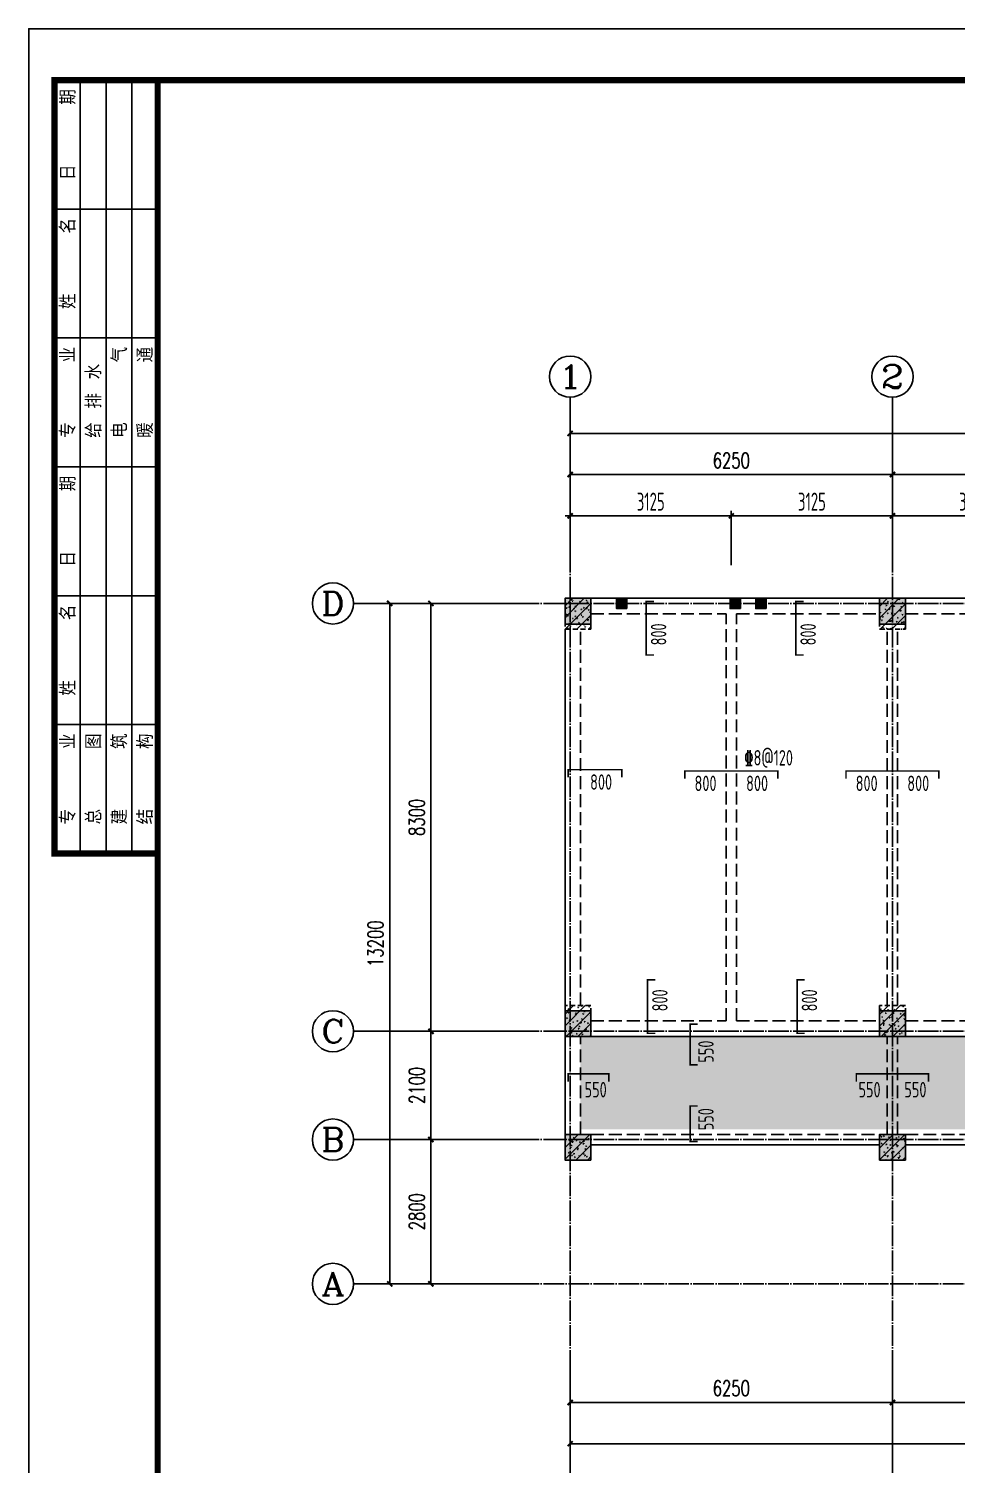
# Model space of a CAD drawing. Extents: x -441005 to 725361, y -182459 to 319313.
# Drawn here: x 139600 to 157588, y 68200 to 96050 of the extents above; entities that cross this region are included whole.
import ezdxf
from ezdxf.enums import TextEntityAlignment as Align

# ---------------------------------------------------------------- set-up
doc = ezdxf.new("R2010")
doc.units = 0
doc.header["$LTSCALE"] = 100
for name, pattern in [('DASHED', [0.75, 0.5, -0.25]), ('DASHEDX2', [1.5, 1, -0.5]), ('DOTE', [2.42, 2, -0.2, 0.02, -0.2]), ('HIDDEN', [7, 5, -2])]:
    doc.linetypes.add(name, pattern=pattern)
doc.layers.get('0').update_dxf_attribs({"linetype": 'CONTINUOUS'})
doc.layers.get('Defpoints').update_dxf_attribs({"linetype": 'CONTINUOUS'})
for name, color, linetype in [('AXIS', 3, 'CONTINUOUS'), ('AXIS_TEXT', 7, 'CONTINUOUS'), ('BEAM', 4, 'DASHED'), ('BEAM_CON', 4, 'CONTINUOUS'), ('B板筋标注', 7, 'CONTINUOUS'), ('B板细部尺寸标注', 9, 'CONTINUOUS'), ('COLU', 7, 'CONTINUOUS'), ('DOTE', 8, 'DOTE'), ('FSK_FREIN', 2, 'CONTINUOUS'), ('FSK_FTEXT', 4, 'CONTINUOUS'), ('GZ', 2, 'CONTINUOUS'), ('图框', 7, 'CONTINUOUS')]:
    doc.layers.add(name, color=color, linetype=linetype)
doc.styles.add('_TCH_AXIS', font='COMPLEX', dxfattribs={"bigfont": 'GBCBIG'})
doc.styles.add('_TCH_DIM_T3', font='simplex_.ttf', dxfattribs={"width": 0.705882, "bigfont": 'GBCBIG'})
doc.styles.add('BW_Rein', font='Tssdeng.shx', dxfattribs={"width": 0.7, "bigfont": 'hztxt.shx'})
doc.styles.add('COMPLEX', font='COMPLEX')
doc.styles.add('HZTXT', font='TXT', dxfattribs={"bigfont": 'HZTXT'})
doc.styles.add('TSSD_Dimension', font='tssdeng.shx', dxfattribs={"width": 0.62, "bigfont": '1.shx'})
doc.dimstyles.new('_TCH_ARCH&&100', dxfattribs={"dimtxt": 297.5, "dimasz": 100, "dimexe": 250, "dimexo": 300, "dimgap": 126.25, "dimtad": 1, "dimdec": 0, "dimzin": 0, "dimdsep": 46, "dimtxsty": '_TCH_DIM_T3', "dimblk": 'ARCHTICK', "dimcen": 0.09, "dimclrt": 7, "dimazin": 2, "dimtfac": 1, "dimtdec": 0, "dimtix": 1, "dimtmove": 2, "dimatfit": 3, "dimfxl": 0, "dimtolj": 1, "dimtzin": 0, "dimarcsym": 0})
doc.dimstyles.new('TSSD_100_100', dxfattribs={"dimtxt": 350, "dimasz": 100, "dimexe": 100, "dimexo": 250, "dimgap": 100, "dimtad": 1, "dimdec": 0, "dimzin": 0, "dimdsep": 46, "dimtxsty": 'TSSD_Dimension', "dimblk": 'ARCHTICK', "dimblk1": 'ARCHTICK', "dimblk2": 'ARCHTICK', "dimcen": 0, "dimdle": 100, "dimclrt": 7, "dimadec": 0, "dimazin": 0, "dimtfac": 1, "dimtdec": 0, "dimtix": 1, "dimtmove": 2, "dimatfit": 3, "dimfxl": 0, "dimtolj": 1, "dimtzin": 0, "dimarcsym": 0})
pattern_1 = [(50, (150000, 0), (143.45204, -12.55043), [15, -165]), (355, (150000, 0), (-27.75027, 150.43843), [12, -132]), (100.4514, (150011.95, -1.05), (115.70188, 137.8879), [12.74804, -140.22842]), (46.1842, (150000, 40), (213.4482, -33.1038), [22.5, -247.5]), (96.6356, (150017.79, 37.24), (186.93254, 194.82357), [19.12206, -210.3426]), (351.1842, (150000, 40), (186.9324, 194.8237), [18, -198]), (21, (150020, 30), (119.38141, -80.52378), [15, -165]), (326, (150020, 30), (48.66307, 145.03), [12, -132]), (71.4514, (150029.95, 23.29), (168.04453, 64.5061), [12.74804, -140.22842]), (45, (150000, 0), (-113.1371, 113.1371), [])]
pattern_2 = [(50, (150000, -100), (143.45204, -12.55043), [15, -165]), (355, (150000, -100), (-27.75027, 150.43843), [12, -132]), (100.4514, (150011.95, -101.05), (115.70188, 137.8879), [12.74804, -140.22842]), (46.1842, (150000, -60), (213.4482, -33.1038), [22.5, -247.5]), (96.6356, (150017.79, -62.76), (186.93254, 194.8236), [19.12206, -210.3426]), (351.1842, (150000, -60), (186.9324, 194.8237), [18, -198]), (21, (150020, -70), (119.38141, -80.52378), [15, -165]), (326, (150020, -70), (48.66307, 145.03), [12, -132]), (71.4514, (150029.95, -76.71), (168.04453, 64.5061), [12.74804, -140.22842]), (45, (150000, -100), (-113.1371, 113.1371), [])]

# ---------------------------------------------------------------- blocks, each defined once
blk = doc.blocks.new('_AXISO')
blk.add_circle((0, 0), 0.5)
at = {"layer": 'AXIS_TEXT', "style": 'COMPLEX', "width": 1.041667}
blk.add_attdef('A', text='', height=0.56, dxfattribs=at).set_placement((-0.25, -0.28), (0.25, -0.28), align=Align.FIT)
blk = doc.blocks.new('_ArchTick')
at = {"color": 0, "linetype": 'ByBlock', "const_width": 0.4}
blk.add_lwpolyline([(-0.5, -0.5), (0.5, 0.5)], dxfattribs=at)
blk = doc.blocks.new('*D206')
at = {"layer": 'AXIS', "color": 0, "lineweight": -2}
for p, q in [((148800, 74500), (147150, 74500)), ((147400, 71700), (147400, 74500)), ((148800, 71700), (147150, 71700))]:
    blk.add_line(p, q, dxfattribs=at)
at = {"layer": 'Defpoints', "color": 0}
for p in [(147400, 74500), (149100, 74500), (149100, 71700)]:
    blk.add_point(p, dxfattribs=at)
at = {"layer": 'AXIS', "color": 0, "lineweight": -2, "xscale": 100, "yscale": 100, "zscale": 100}
for p, rotation in [((147400, 74500), 90), ((147400, 71700), 270)]:
    blk.add_blockref('_ArchTick', p, dxfattribs=dict(at, rotation=rotation))
at = {"layer": 'AXIS', "color": 7, "insert": (147125, 73100), "char_height": 297.5, "attachment_point": 5, "rotation": 90, "style": '_TCH_DIM_T3'}
blk.add_mtext('\\A1;2800', dxfattribs=at)
blk = doc.blocks.new('*D207')
at = {"layer": 'AXIS', "color": 0, "lineweight": -2}
for p, q in [((148800, 76600), (147150, 76600)), ((147400, 74500), (147400, 76600)), ((148800, 74500), (147150, 74500))]:
    blk.add_line(p, q, dxfattribs=at)
at = {"layer": 'Defpoints', "color": 0}
for p in [(147400, 76600), (149100, 76600), (149100, 74500)]:
    blk.add_point(p, dxfattribs=at)
at = {"layer": 'AXIS', "color": 0, "lineweight": -2, "xscale": 100, "yscale": 100, "zscale": 100}
for p, rotation in [((147400, 76600), 90), ((147400, 74500), 270)]:
    blk.add_blockref('_ArchTick', p, dxfattribs=dict(at, rotation=rotation))
at = {"layer": 'AXIS', "color": 7, "insert": (147125, 75550), "char_height": 297.5, "attachment_point": 5, "rotation": 90, "style": '_TCH_DIM_T3'}
blk.add_mtext('\\A1;2100', dxfattribs=at)
blk = doc.blocks.new('*D208')
at = {"layer": 'AXIS', "color": 0, "lineweight": -2}
for p, q in [((148800, 84900), (147150, 84900)), ((147400, 76600), (147400, 84900)), ((148800, 76600), (147150, 76600))]:
    blk.add_line(p, q, dxfattribs=at)
at = {"layer": 'Defpoints', "color": 0}
for p in [(147400, 84900), (149100, 84900), (149100, 76600)]:
    blk.add_point(p, dxfattribs=at)
at = {"layer": 'AXIS', "color": 0, "lineweight": -2, "xscale": 100, "yscale": 100, "zscale": 100}
for p, rotation in [((147400, 84900), 90), ((147400, 76600), 270)]:
    blk.add_blockref('_ArchTick', p, dxfattribs=dict(at, rotation=rotation))
at = {"layer": 'AXIS', "color": 7, "insert": (147125, 80750), "char_height": 297.5, "attachment_point": 5, "rotation": 90, "style": '_TCH_DIM_T3'}
blk.add_mtext('\\A1;8300', dxfattribs=at)
blk = doc.blocks.new('*D209')
at = {"layer": 'AXIS', "color": 0, "lineweight": -2}
for p, q in [((150100, 86200), (150100, 87650)), ((156350, 86200), (156350, 87650)), ((150100, 87400), (156350, 87400))]:
    blk.add_line(p, q, dxfattribs=at)
at = {"layer": 'Defpoints', "color": 0}
for p in [(156350, 87400), (150100, 85900), (156350, 85900)]:
    blk.add_point(p, dxfattribs=at)
at = {"layer": 'AXIS', "color": 0, "lineweight": -2, "xscale": 100, "yscale": 100, "zscale": 100, "rotation": 180}
blk.add_blockref('_ArchTick', (150100, 87400), dxfattribs=at)
at = {"layer": 'AXIS', "color": 0, "lineweight": -2, "xscale": 100, "yscale": 100, "zscale": 100}
blk.add_blockref('_ArchTick', (156350, 87400), dxfattribs=at)
at = {"layer": 'AXIS', "color": 7, "insert": (153225, 87675), "char_height": 297.5, "attachment_point": 5, "style": '_TCH_DIM_T3'}
blk.add_mtext('\\A1;6250', dxfattribs=at)
blk = doc.blocks.new('*D210')
at = {"layer": 'AXIS', "color": 0, "lineweight": -2}
for p, q in [((156350, 86200), (156350, 87650)), ((162600, 86200), (162600, 87650)), ((156350, 87400), (162600, 87400))]:
    blk.add_line(p, q, dxfattribs=at)
at = {"layer": 'Defpoints', "color": 0}
for p in [(162600, 87400), (156350, 85900), (162600, 85900)]:
    blk.add_point(p, dxfattribs=at)
at = {"layer": 'AXIS', "color": 0, "lineweight": -2, "xscale": 100, "yscale": 100, "zscale": 100, "rotation": 180}
blk.add_blockref('_ArchTick', (156350, 87400), dxfattribs=at)
at = {"layer": 'AXIS', "color": 0, "lineweight": -2, "xscale": 100, "yscale": 100, "zscale": 100}
blk.add_blockref('_ArchTick', (162600, 87400), dxfattribs=at)
at = {"layer": 'AXIS', "color": 7, "insert": (159475, 87675), "char_height": 297.5, "attachment_point": 5, "style": '_TCH_DIM_T3'}
blk.add_mtext('\\A1;6250', dxfattribs=at)
blk = doc.blocks.new('*D216')
at = {"layer": 'AXIS', "color": 0, "lineweight": -2}
for p, q in [((150100, 70100), (150100, 69150)), ((156350, 70100), (156350, 69150)), ((150100, 69400), (156350, 69400))]:
    blk.add_line(p, q, dxfattribs=at)
at = {"layer": 'Defpoints', "color": 0}
for p in [(150100, 70400), (156350, 70400), (156350, 69400)]:
    blk.add_point(p, dxfattribs=at)
at = {"layer": 'AXIS', "color": 0, "lineweight": -2, "xscale": 100, "yscale": 100, "zscale": 100, "rotation": 180}
blk.add_blockref('_ArchTick', (150100, 69400), dxfattribs=at)
at = {"layer": 'AXIS', "color": 0, "lineweight": -2, "xscale": 100, "yscale": 100, "zscale": 100}
blk.add_blockref('_ArchTick', (156350, 69400), dxfattribs=at)
at = {"layer": 'AXIS', "color": 7, "insert": (153225, 69675), "char_height": 297.5, "attachment_point": 5, "style": '_TCH_DIM_T3'}
blk.add_mtext('\\A1;6250', dxfattribs=at)
blk = doc.blocks.new('*D217')
at = {"layer": 'AXIS', "color": 0, "lineweight": -2}
for p, q in [((156350, 70100), (156350, 69150)), ((162600, 70100), (162600, 69150)), ((156350, 69400), (162600, 69400))]:
    blk.add_line(p, q, dxfattribs=at)
at = {"layer": 'Defpoints', "color": 0}
for p in [(156350, 70400), (162600, 70400), (162600, 69400)]:
    blk.add_point(p, dxfattribs=at)
at = {"layer": 'AXIS', "color": 0, "lineweight": -2, "xscale": 100, "yscale": 100, "zscale": 100, "rotation": 180}
blk.add_blockref('_ArchTick', (156350, 69400), dxfattribs=at)
at = {"layer": 'AXIS', "color": 0, "lineweight": -2, "xscale": 100, "yscale": 100, "zscale": 100}
blk.add_blockref('_ArchTick', (162600, 69400), dxfattribs=at)
at = {"layer": 'AXIS', "color": 7, "insert": (159475, 69675), "char_height": 297.5, "attachment_point": 5, "style": '_TCH_DIM_T3'}
blk.add_mtext('\\A1;6250', dxfattribs=at)
blk = doc.blocks.new('*D222')
at = {"layer": 'AXIS', "color": 0, "lineweight": -2}
for p, q in [((148800, 84900), (146350, 84900)), ((146600, 71700), (146600, 84900)), ((148800, 71700), (146350, 71700))]:
    blk.add_line(p, q, dxfattribs=at)
at = {"layer": 'Defpoints', "color": 0}
for p in [(146600, 84900), (149100, 84900), (149100, 71700)]:
    blk.add_point(p, dxfattribs=at)
at = {"layer": 'AXIS', "color": 0, "lineweight": -2, "xscale": 100, "yscale": 100, "zscale": 100}
for p, rotation in [((146600, 84900), 90), ((146600, 71700), 270)]:
    blk.add_blockref('_ArchTick', p, dxfattribs=dict(at, rotation=rotation))
at = {"layer": 'AXIS', "color": 7, "insert": (146325, 78300), "char_height": 297.5, "attachment_point": 5, "rotation": 90, "style": '_TCH_DIM_T3'}
blk.add_mtext('\\A1;13200', dxfattribs=at)
blk = doc.blocks.new('*D223')
at = {"layer": 'AXIS', "color": 0, "lineweight": -2}
for p, q in [((150100, 86200), (150100, 88450)), ((201850, 86200), (201850, 88450)), ((150100, 88200), (201850, 88200))]:
    blk.add_line(p, q, dxfattribs=at)
at = {"layer": 'Defpoints', "color": 0}
for p in [(201850, 88200), (150100, 85900), (201850, 85900)]:
    blk.add_point(p, dxfattribs=at)
at = {"layer": 'AXIS', "color": 0, "lineweight": -2, "xscale": 100, "yscale": 100, "zscale": 100, "rotation": 180}
blk.add_blockref('_ArchTick', (150100, 88200), dxfattribs=at)
at = {"layer": 'AXIS', "color": 0, "lineweight": -2, "xscale": 100, "yscale": 100, "zscale": 100}
blk.add_blockref('_ArchTick', (201850, 88200), dxfattribs=at)
at = {"layer": 'AXIS', "color": 7, "insert": (175975, 88475), "char_height": 297.5, "attachment_point": 5, "style": '_TCH_DIM_T3'}
blk.add_mtext('\\A1;51750', dxfattribs=at)
blk = doc.blocks.new('*D228')
at = {"layer": 'AXIS', "color": 0, "lineweight": -2}
for p, q in [((150100, 70100), (150100, 68350)), ((201850, 70100), (201850, 68350)), ((150100, 68600), (201850, 68600))]:
    blk.add_line(p, q, dxfattribs=at)
at = {"layer": 'Defpoints', "color": 0}
for p in [(150100, 70400), (201850, 70400), (201850, 68600)]:
    blk.add_point(p, dxfattribs=at)
at = {"layer": 'AXIS', "color": 0, "lineweight": -2, "xscale": 100, "yscale": 100, "zscale": 100, "rotation": 180}
blk.add_blockref('_ArchTick', (150100, 68600), dxfattribs=at)
at = {"layer": 'AXIS', "color": 0, "lineweight": -2, "xscale": 100, "yscale": 100, "zscale": 100}
blk.add_blockref('_ArchTick', (201850, 68600), dxfattribs=at)
at = {"layer": 'AXIS', "color": 7, "insert": (175975, 68875), "char_height": 297.5, "attachment_point": 5, "style": '_TCH_DIM_T3'}
blk.add_mtext('\\A1;51750', dxfattribs=at)
blk = doc.blocks.new('*D247')
at = {"layer": 'B板细部尺寸标注', "color": 0, "lineweight": -2}
for p, q in [((156350, 85645), (156350, 86700)), ((159475, 85645), (159475, 86700)), ((156250, 86600), (159575, 86600))]:
    blk.add_line(p, q, dxfattribs=at)
at = {"layer": 'Defpoints', "color": 0}
for p in [(159475, 86600), (156350, 85395), (159475, 85395)]:
    blk.add_point(p, dxfattribs=at)
at = {"layer": 'B板细部尺寸标注', "color": 0, "lineweight": -2, "xscale": 100, "yscale": 100, "zscale": 100, "rotation": 180}
blk.add_blockref('_ArchTick', (156350, 86600), dxfattribs=at)
at = {"layer": 'B板细部尺寸标注', "color": 0, "lineweight": -2, "xscale": 100, "yscale": 100, "zscale": 100}
blk.add_blockref('_ArchTick', (159475, 86600), dxfattribs=at)
at = {"layer": 'B板细部尺寸标注', "color": 7, "insert": (157912, 86875), "char_height": 350, "attachment_point": 5, "style": 'TSSD_Dimension'}
blk.add_mtext('\\A1;3125', dxfattribs=at)
blk = doc.blocks.new('*D248')
at = {"layer": 'B板细部尺寸标注', "color": 0, "lineweight": -2}
for p, q in [((153225, 85645), (153225, 86700)), ((156350, 85645), (156350, 86700)), ((153125, 86600), (156450, 86600))]:
    blk.add_line(p, q, dxfattribs=at)
at = {"layer": 'Defpoints', "color": 0}
for p in [(156350, 86600), (153225, 85395), (156350, 85395)]:
    blk.add_point(p, dxfattribs=at)
at = {"layer": 'B板细部尺寸标注', "color": 0, "lineweight": -2, "xscale": 100, "yscale": 100, "zscale": 100, "rotation": 180}
blk.add_blockref('_ArchTick', (153225, 86600), dxfattribs=at)
at = {"layer": 'B板细部尺寸标注', "color": 0, "lineweight": -2, "xscale": 100, "yscale": 100, "zscale": 100}
blk.add_blockref('_ArchTick', (156350, 86600), dxfattribs=at)
at = {"layer": 'B板细部尺寸标注', "color": 7, "insert": (154788, 86875), "char_height": 350, "attachment_point": 5, "style": 'TSSD_Dimension'}
blk.add_mtext('\\A1;3125', dxfattribs=at)
blk = doc.blocks.new('*D249')
at = {"layer": 'B板细部尺寸标注', "color": 0, "lineweight": -2}
for p, q in [((150100, 85645), (150100, 86700)), ((153225, 85645), (153225, 86700)), ((150000, 86600), (153325, 86600))]:
    blk.add_line(p, q, dxfattribs=at)
at = {"layer": 'Defpoints', "color": 0}
for p in [(153225, 86600), (150100, 85395), (153225, 85395)]:
    blk.add_point(p, dxfattribs=at)
at = {"layer": 'B板细部尺寸标注', "color": 0, "lineweight": -2, "xscale": 100, "yscale": 100, "zscale": 100, "rotation": 180}
blk.add_blockref('_ArchTick', (150100, 86600), dxfattribs=at)
at = {"layer": 'B板细部尺寸标注', "color": 0, "lineweight": -2, "xscale": 100, "yscale": 100, "zscale": 100}
blk.add_blockref('_ArchTick', (153225, 86600), dxfattribs=at)
at = {"layer": 'B板细部尺寸标注', "color": 7, "insert": (151662, 86875), "char_height": 350, "attachment_point": 5, "style": 'TSSD_Dimension'}
blk.add_mtext('\\A1;3125', dxfattribs=at)
blk = doc.blocks.new('A$C60D8058F')
at = {"layer": 'COLU'}
for points in [[(500, -500), (500, 0), (0, 0), (0, -500)], [(6600, -500), (6600, 0), (6100, 0), (6100, -500)], [(500, -8500), (500, -8000), (0, -8000), (0, -8500)], [(6600, -8500), (6600, -8000), (6100, -8000), (6100, -8500)], [(500, -10900), (500, -10400), (0, -10400), (0, -10900)], [(6600, -10900), (6600, -10400), (6100, -10400), (6100, -10900)]]:
    blk.add_hatch(color=251, dxfattribs=at).paths.add_polyline_path(points)
for points in [[(500, -500), (500, 0), (0, 0), (0, -500)], [(6600, -500), (6600, 0), (6100, 0), (6100, -500)], [(500, -8500), (500, -8000), (0, -8000), (0, -8500)], [(6600, -8500), (6600, -8000), (6100, -8000), (6100, -8500)], [(500, -10900), (500, -10400), (0, -10400), (0, -10900)], [(6600, -10900), (6600, -10400), (6100, -10400), (6100, -10900)]]:
    blk.add_lwpolyline(points, close=True, dxfattribs=at)
blk = doc.blocks.new('A2+1_2')
at = {"layer": '图框'}
for p, q in [((1000, 26000), (1000, 41000)), ((1500, 26000), (1500, 41000)), ((2000, 26000), (2000, 41000)), ((2500, 38500), (500, 38500)), ((2500, 36000), (500, 36000)), ((2500, 33500), (500, 33500)), ((2500, 31000), (500, 31000)), ((2500, 28500), (500, 28500))]:
    blk.add_line(p, q, dxfattribs=at)
blk.add_lwpolyline([(0, 0), (89100, 0), (89100, 42000), (0, 42000)], close=True, dxfattribs=at)
at = {"layer": '图框', "const_width": 120}
blk.add_lwpolyline([(2500, 41000), (500, 41000), (500, 26000), (2500, 26000)], dxfattribs=at)
blk.add_lwpolyline([(2500, 1000), (88100, 1000), (88100, 41000), (2500, 41000)], close=True, dxfattribs=at)
at = {"layer": '图框', "style": 'HZTXT'}
for s, p in [('日    期', (911, 39064)), ('姓    名', (911, 36564)), ('专    业', (911, 34064)), ('电    气', (1911, 34064)), ('暖    通', (2411, 34064)), ('给 排 水', (1411, 34064)), ('日    期', (911, 31564)), ('姓    名', (911, 29064)), ('专    业', (911, 26564)), ('总    图', (1411, 26564)), ('建    筑', (1911, 26564)), ('结    构', (2411, 26564))]:
    blk.add_text(s, height=300, rotation=90, dxfattribs=at).set_placement(p)
blk = doc.blocks.new('GZ')
at = {"layer": 'GZ'}
blk.add_hatch(color=252, dxfattribs=at).paths.add_polyline_path([(200, 0), (0, 0), (0, 200), (200, 200)])
at = {"layer": 'GZ', "color": 2}
blk.add_lwpolyline([(200, 0), (0, 0), (0, 200), (200, 200)], close=True, dxfattribs=at)
blk = doc.blocks.new('A$C7B5C40C7')
at = {"layer": 'GZ'}
for p in [(3200, -200), (3700, -200), (1000, -200)]:
    blk.add_blockref('GZ', p, dxfattribs=at)

msp = doc.modelspace()

# ---------------------------------------------------------------- hatches: boundary and pattern name
at = {"layer": 'B板筋标注'}
h = msp.add_hatch(dxfattribs=at)
h.set_pattern_fill('CROSS', color=6, scale=50, style=0)
h.set_pattern_definition([(0, (150000, 188000), (317.5, 317.5), [158.75, -476.25]), (90, (150079.38, 187920.62), (-317.5, 317.5), [158.75, -476.25])])
h.paths.add_polyline_path([(150300, 74700), (190650, 74700), (190650, 74500), (201750, 74500), (201750, 76500), (197750, 76500), (197750, 76800), (190950, 76800), (190950, 76500), (150300, 76500)])
at = {"layer": 'COLU'}
h = msp.add_hatch(dxfattribs=at)
h.set_pattern_fill('ARMOREDW', color=251, scale=20, style=0)
h.set_pattern_definition(pattern_1)
h.paths.add_polyline_path([(150500, 84400), (150500, 85000), (150000, 85000), (150000, 84400)])
h = msp.add_hatch(dxfattribs=at)
h.set_pattern_fill('ARMOREDW', color=251, scale=20, style=0)
h.set_pattern_definition(pattern_1)
h.paths.add_polyline_path([(156600, 84400), (156600, 85000), (156100, 85000), (156100, 84400)])
h = msp.add_hatch(dxfattribs=at)
h.set_pattern_fill('ARMOREDW', color=251, scale=20, style=0)
h.set_pattern_definition(pattern_1)
h.paths.add_polyline_path([(150500, 76500), (150500, 77100), (150000, 77100), (150000, 76500)])
h = msp.add_hatch(dxfattribs=at)
h.set_pattern_fill('ARMOREDW', color=251, scale=20, style=0)
h.set_pattern_definition(pattern_1)
h.paths.add_polyline_path([(156600, 76500), (156600, 77100), (156100, 77100), (156100, 76500)])
h = msp.add_hatch(dxfattribs=at)
h.set_pattern_fill('ARMOREDW', color=251, scale=20, style=0)
h.set_pattern_definition(pattern_2)
h.paths.add_polyline_path([(150500, 74100), (150500, 74600), (150000, 74600), (150000, 74100)])
h = msp.add_hatch(dxfattribs=at)
h.set_pattern_fill('ARMOREDW', color=251, scale=20, style=0)
h.set_pattern_definition(pattern_2)
h.paths.add_polyline_path([(156600, 74100), (156600, 74600), (156100, 74600), (156100, 74100)])

# ---------------------------------------------------------------- linework, layer by layer
at = {"layer": 'AXIS'}
for p, q in [((150100, 85900), (150100, 88900)), ((156350, 85900), (156350, 88900)), ((149100, 84900), (145900, 84900)), ((149100, 76600), (145900, 76600)), ((149100, 74500), (145900, 74500)), ((149100, 71700), (145900, 71700)), ((150100, 70400), (150100, 67900)), ((156350, 70400), (156350, 67900))]:
    msp.add_line(p, q, dxfattribs=at)
at = {"layer": 'BEAM', "linetype": 'HIDDEN', "ltscale": 0.5}
for p, q in [((150500, 84700), (153125, 84700)), ((153125, 76800), (153125, 84700)), ((153325, 84700), (156100, 84700)), ((153325, 76800), (153325, 84700)), ((156600, 84700), (159375, 84700)), ((150300, 77100), (150300, 84400)), ((156250, 77100), (156250, 84400)), ((156450, 77100), (156450, 84400)), ((150500, 76800), (153125, 76800)), ((153325, 76800), (156100, 76800)), ((156600, 76800), (159375, 76800)), ((150300, 74600), (150300, 76500)), ((156250, 74600), (156250, 76500)), ((156450, 74600), (156450, 76500)), ((150500, 74600), (156100, 74600)), ((156600, 74600), (162300, 74600))]:
    msp.add_line(p, q, dxfattribs=at)
at = {"layer": 'BEAM_CON'}
for p, q in [((150500, 85000), (156100, 85000)), ((156600, 85000), (160600, 85000)), ((150000, 77100), (150000, 84400)), ((150000, 74600), (150000, 76500)), ((150500, 76500), (156100, 76500)), ((156600, 76500), (162350, 76500)), ((150500, 74400), (156100, 74400)), ((156600, 74400), (162300, 74400))]:
    msp.add_line(p, q, dxfattribs=at)
at = {"layer": 'COLU', "linetype": 'DASHEDX2'}
for points in [[(150500, 84400), (150500, 85000), (150000, 85000), (150000, 84400)], [(156600, 84400), (156600, 85000), (156100, 85000), (156100, 84400)], [(150500, 76500), (150500, 77100), (150000, 77100), (150000, 76500)], [(156600, 76500), (156600, 77100), (156100, 77100), (156100, 76500)], [(150500, 74100), (150500, 74600), (150000, 74600), (150000, 74100)], [(156600, 74100), (156600, 74600), (156100, 74600), (156100, 74100)]]:
    msp.add_lwpolyline(points, close=True, dxfattribs=at)
at = {"layer": 'DOTE', "ltscale": 2}
for p, q in [((150100, 85900), (150100, 70400)), ((156350, 85900), (156350, 70400)), ((149100, 84900), (203300, 84900)), ((149100, 76600), (203300, 76600)), ((149100, 74500), (203300, 74500)), ((149100, 71700), (203300, 71700))]:
    msp.add_line(p, q, dxfattribs=at)
at = {"layer": 'FSK_FREIN', "const_width": 30}
for points in [[(151725, 83900), (151575, 83900), (151575, 84940), (151725, 84940)], [(154625, 83900), (154475, 83900), (154475, 84940), (154625, 84940)], [(150060, 81525), (150060, 81675), (151100, 81675), (151100, 81525)], [(152325, 81500), (152325, 81650), (154125, 81650), (154125, 81500)], [(155450, 81500), (155450, 81650), (157250, 81650), (157250, 81500)], [(151750, 76560), (151600, 76560), (151600, 77600), (151750, 77600)], [(154650, 76560), (154500, 76560), (154500, 77600), (154650, 77600)], [(152575, 75950), (152425, 75950), (152425, 76740), (152575, 76740)], [(150060, 75625), (150060, 75775), (150850, 75775), (150850, 75625)], [(155650, 75625), (155650, 75775), (157050, 75775), (157050, 75625)], [(152575, 74460), (152425, 74460), (152425, 75150), (152575, 75150)]]:
    msp.add_lwpolyline(points, dxfattribs=at)

# ---------------------------------------------------------------- block references
msp.add_blockref('A2+1_2', (139600, 54050))
at = {"layer": 'AXIS'}
ref = msp.add_blockref('_AXISO', (150100, 89300), dxfattribs=dict(at, xscale=800, yscale=800, zscale=800))
ref.add_attrib('A', '1', dxfattribs={"layer": 'AXIS_TEXT', "height": 452.5, "style": '_TCH_AXIS', "width": 2.333333}).set_placement((149873.7, 89073.7), (150326.3, 89073.7), align=Align.FIT)
ref = msp.add_blockref('_AXISO', (156350, 89300), dxfattribs=dict(at, xscale=800, yscale=800, zscale=800))
ref.add_attrib('A', '2', dxfattribs={"layer": 'AXIS_TEXT', "height": 452.5, "style": '_TCH_AXIS', "width": 1.5}).set_placement((156123.7, 89073.7), (156576.3, 89073.7), align=Align.FIT)
ref = msp.add_blockref('_AXISO', (145500, 84900), dxfattribs=dict(at, xscale=800, yscale=800, zscale=800))
ref.add_attrib('A', 'D', dxfattribs={"layer": 'AXIS_TEXT', "height": 452.5, "style": '_TCH_AXIS', "width": 1.235294}).set_placement((145273.7, 84673.7), (145726.3, 84673.7), align=Align.FIT)
ref = msp.add_blockref('_AXISO', (145500, 76600), dxfattribs=dict(at, xscale=800, yscale=800, zscale=800))
ref.add_attrib('A', 'C', dxfattribs={"layer": 'AXIS_TEXT', "height": 452.5, "style": '_TCH_AXIS', "width": 1.4}).set_placement((145273.7, 76373.7), (145726.3, 76373.7), align=Align.FIT)
ref = msp.add_blockref('_AXISO', (145500, 74500), dxfattribs=dict(at, xscale=800, yscale=800, zscale=800))
ref.add_attrib('A', 'B', dxfattribs={"layer": 'AXIS_TEXT', "height": 452.5, "style": '_TCH_AXIS', "width": 1.235294}).set_placement((145273.7, 74273.7), (145726.3, 74273.7), align=Align.FIT)
ref = msp.add_blockref('_AXISO', (145500, 71700), dxfattribs=dict(at, xscale=800, yscale=800, zscale=800))
ref.add_attrib('A', 'A', dxfattribs={"layer": 'AXIS_TEXT', "height": 452.5, "style": '_TCH_AXIS', "width": 1.166667}).set_placement((145273.7, 71473.7), (145726.3, 71473.7), align=Align.FIT)
at = {"layer": 'COLU'}
msp.add_blockref('A$C60D8058F', (150000, 85000), dxfattribs=at)
at = {"layer": 'GZ'}
msp.add_blockref('A$C7B5C40C7', (150000, 85000), dxfattribs=at)

# ---------------------------------------------------------------- texts
at = {"layer": 'FSK_FTEXT', "style": 'BW_Rein', "width": 0.7}
for p in [(151665, 84300), (154565, 84300), (151690, 77200), (154590, 77200)]:
    msp.add_text('800', height=300, rotation=90, dxfattribs=at).set_placement(p, align=Align.TOP_CENTER)
msp.add_text('%%1328@120', height=300, dxfattribs=at).set_placement((154420.2, 81755.8), align=Align.RIGHT)
for p in [(150700, 81585), (152725, 81560), (153725, 81560), (155850, 81560), (156850, 81560)]:
    msp.add_text('800', height=300, dxfattribs=at).set_placement(p, align=Align.TOP_CENTER)
msp.add_text('550', height=300, rotation=90, dxfattribs=at).set_placement((152582.5, 76420), align=Align.TOP_RIGHT)
for p in [(150380, 75617.5), (156580, 75617.5)]:
    msp.add_text('550', height=300, dxfattribs=at).set_placement(p, align=Align.TOP_LEFT)
msp.add_text('550', height=300, dxfattribs=at).set_placement((156120, 75617.5), align=Align.TOP_RIGHT)
msp.add_text('550', height=300, rotation=90, dxfattribs=at).set_placement((152582.5, 74680), align=Align.TOP_LEFT)

# ---------------------------------------------------------------- dimensions: what is measured, and where the dimension line sits
at = {"layer": 'AXIS'}
for p1, p2, distance, picture, middle in [((150100, 85900), (201850, 85900), 2300, '*D223', (175975, 88475)), ((150100, 85900), (156350, 85900), 1500, '*D209', (153225, 87675)), ((156350, 85900), (162600, 85900), 1500, '*D210', (159475, 87675)), ((149100, 71700), (149100, 84900), 2500, '*D222', (146325, 78300)), ((149100, 76600), (149100, 84900), 1700, '*D208', (147125, 80750)), ((149100, 74500), (149100, 76600), 1700, '*D207', (147125, 75550)), ((149100, 71700), (149100, 74500), 1700, '*D206', (147125, 73100)), ((150100, 70400), (156350, 70400), -1000, '*D216', (153225, 69675)), ((150100, 70400), (201850, 70400), -1800, '*D228', (175975, 68875)), ((156350, 70400), (162600, 70400), -1000, '*D217', (159475, 69675))]:
    dim = msp.add_aligned_dim(p1=p1, p2=p2, distance=distance, dimstyle='_TCH_ARCH&&100', dxfattribs=at)
    dim.commit()
    dim.dimension.update_dxf_attribs({"geometry": picture, "text_midpoint": middle})
at = {"layer": 'B板细部尺寸标注'}
for base, p1, p2, picture, middle in [((153225, 86600), (150100, 85394.9), (153225, 85394.9), '*D249', (151662.5, 86875)), ((156350, 86600), (153225, 85394.9), (156350, 85394.9), '*D248', (154787.5, 86875)), ((159475, 86600), (156350, 85394.9), (159475, 85394.9), '*D247', (157912.5, 86875))]:
    dim = msp.add_linear_dim(base=base, p1=p1, p2=p2, dimstyle='TSSD_100_100', dxfattribs=at)
    dim.commit()
    dim.dimension.update_dxf_attribs({"geometry": picture, "text_midpoint": middle})

doc.saveas('drawing.dxf')
